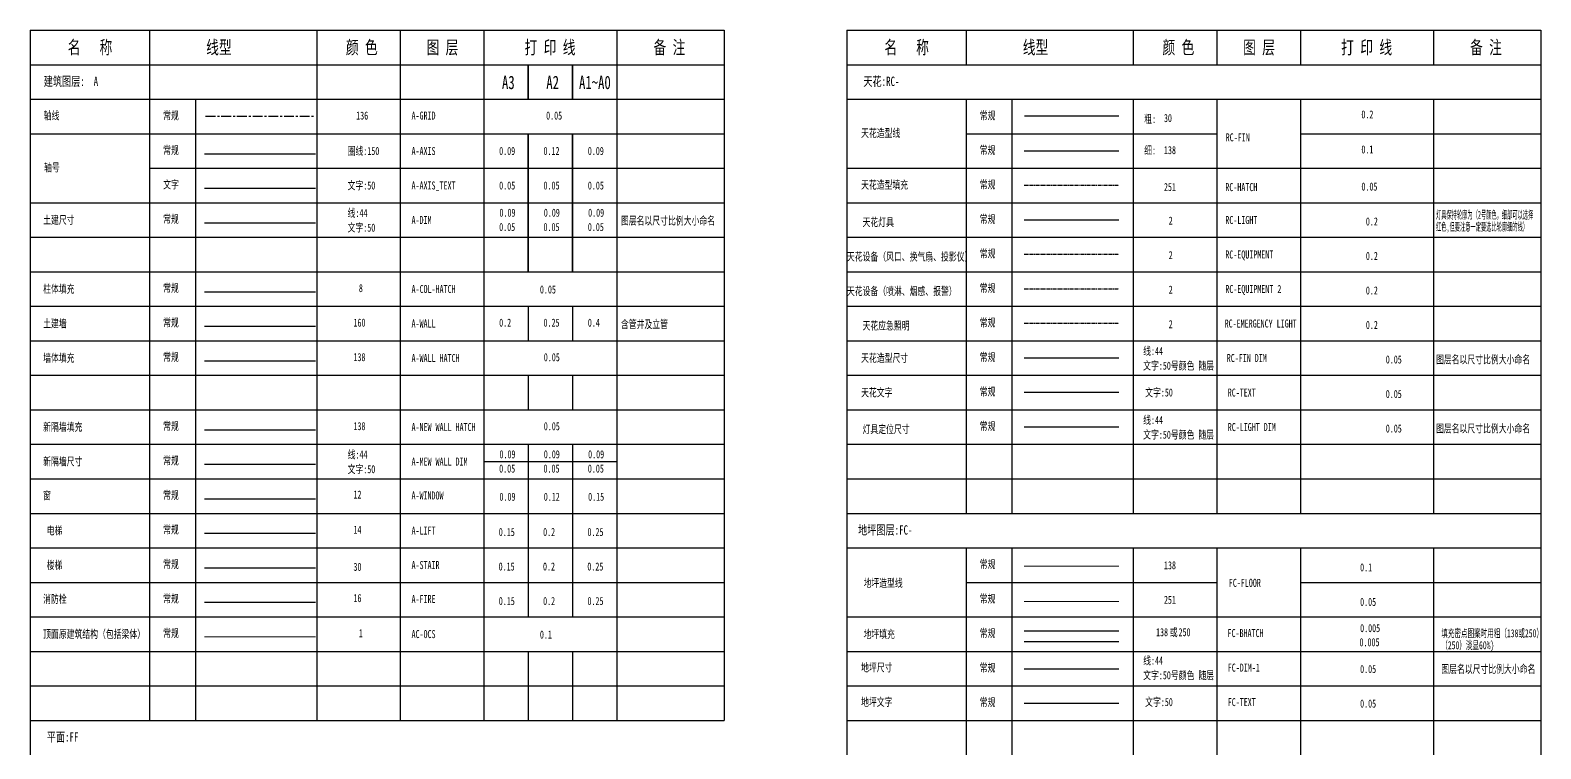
# Model space of a CAD drawing. Header units: millimetres. Extents: x -108685 to 756730, y -311791 to -113.
# Drawn here: x 19211 to 32805, y -101602 to -95137 of the extents above; entities that cross this region are included whole.
import ezdxf

# ---------------------------------------------------------------- set-up
doc = ezdxf.new("R2010")
doc.units = ezdxf.units.MM
doc.linetypes.add('CENTER', pattern=[50.8, 31.75, -6.35, 6.35, -6.35])
doc.linetypes.add('DASH', pattern=[8.89, 6.35, -2.54])
for name, color, linetype in [('A-AXIS--轴号', 150, 'Continuous'), ('A-COL_HATCH--柱体填充', 8, 'Continuous'), ('A-DIM--土建尺寸', 44, 'Continuous'), ('A-FIRE-消防栓', 16, 'Continuous'), ('A-GRID--轴线', 136, 'CENTER'), ('A-LIFT-电梯', 14, 'Continuous'), ('A-MEW WALL DIM-新隔墙尺寸', 44, 'Continuous'), ('A-NEW WALL HATCH-新隔墙填充', 250, 'Continuous'), ('A-STAIR--楼梯', 14, 'Continuous'), ('A-WALL HATCH--墙体填充', 136, 'Continuous'), ('A-WALL-墙体', 160, 'Continuous'), ('A-WINDOW-窗', 12, 'Continuous'), ('FC-BHATCH-地面填充', 138, 'Continuous'), ('FC-DIM-1地面标注', 44, 'Continuous'), ('FC-TEXT-地面文字', 50, 'Continuous'), ('FF-DOOR--门', 60, 'Continuous'), ('FF-TEXT-平面中文字', 50, 'Continuous'), ('RC-EMERGENCY LIGHT-天花应急照明', 2, 'CENTER'), ('RC-EQUIPMENT 2-天花设备（喷淋、烟感、报警）', 2, 'CENTER'), ('RC-EQUIPMENT-天花设备（风口、换气扇、投影仪）', 2, 'CENTER'), ('RC-FIN DIM-天花造型尺寸', 44, 'Continuous'), ('RC-FIN-天花线', 30, 'Continuous'), ('RC-HATCH-天花造型填充', 251, 'CENTER'), ('RC-LTG-天花灯具', 2, 'Continuous'), ('RC-TEXT-天花文字', 50, 'Continuous'), ('SPACE NAME', 50, 'Continuous')]:
    doc.layers.add(name, color=color, linetype=linetype)
for name, color, linetype, lineweight in [('AC-OCS-顶面原建筑结构（梁）', 1, 'DASH', 9), ('FC-FLOOR-地坪线', 138, 'Continuous', 9), ('RC-LIGHT DIM-灯具定位尺寸', 50, 'Continuous', 5)]:
    doc.layers.add(name, color=color, linetype=linetype, lineweight=lineweight)
doc.styles.add('宋体', font='SimSun.ttf', dxfattribs={"width": 0.8})

msp = doc.modelspace()

# ---------------------------------------------------------------- linework, layer by layer
at = {"color": 136}
for p, q in [((19210.8, -95136.6), (25455.8, -95136.6)), ((19210.8, -95136.6), (19210.8, -109730.9)), ((20284.8, -95136.6), (20284.8, -101346.9)), ((21788.9, -95136.6), (21788.9, -101346.9)), ((22540.9, -95136.6), (22540.9, -101346.9)), ((23293, -95136.6), (23293, -101346.9)), ((24489.9, -95136.6), (24489.9, -101346.9)), ((25455.8, -95136.6), (25455.8, -101346.9)), ((26559.6, -95136.6), (32804.6, -95136.6)), ((26559.6, -95136.6), (26559.6, -109730.9)), ((27633.6, -95136.6), (27633.6, -95447.1)), ((29137.7, -95136.6), (29137.7, -95447.1)), ((29889.7, -95136.6), (29889.7, -95447.1)), ((30641.7, -95136.6), (30641.7, -95447.1)), ((31838.7, -95136.6), (31838.7, -95447.1)), ((32804.6, -95136.6), (32804.6, -109730.9)), ((19210.8, -95447.1), (25455.8, -95447.1)), ((23692, -95447.1), (23692, -95757.7)), ((23692, -95757.7), (23692, -95447.1)), ((24091, -95447.1), (24091, -95757.7)), ((24091, -95757.7), (24091, -95447.1)), ((26559.6, -95447.1), (32804.6, -95447.1)), ((19210.8, -95757.7), (25455.8, -95757.7)), ((20696.9, -95757.7), (20696.9, -101346.9)), ((26559.6, -95757.7), (32804.6, -95757.7)), ((27633.6, -95757.7), (27633.6, -99483.8)), ((27633.6, -95757.7), (27633.6, -97310.2)), ((28045.7, -95757.7), (28045.7, -99483.8)), ((29137.7, -95757.7), (29137.7, -99483.8)), ((29889.7, -95757.7), (29889.7, -99483.8)), ((30641.7, -95757.7), (30641.7, -99483.8)), ((30641.7, -95757.7), (30641.7, -97310.2)), ((31838.7, -95757.7), (31838.7, -99483.8)), ((19210.8, -96068.2), (25455.8, -96068.2)), ((23692, -96068.2), (23692, -97310.2)), ((23692, -97310.2), (23692, -96068.2)), ((24091, -96068.2), (24091, -97310.2)), ((24091, -97310.2), (24091, -96068.2)), ((27633.6, -96068.2), (29889.7, -96068.2)), ((30641.7, -96068.2), (32804.6, -96068.2)), ((20284.8, -96378.7), (25455.8, -96378.7)), ((26559.6, -96378.7), (32804.6, -96378.7)), ((19210.8, -96689.2), (25455.8, -96689.2)), ((26559.6, -96689.2), (32804.6, -96689.2)), ((19210.8, -96999.7), (25455.8, -96999.7)), ((26559.6, -96999.7), (32804.6, -96999.7)), ((19210.8, -97310.2), (25455.8, -97310.2)), ((26559.6, -97310.2), (32804.6, -97310.2)), ((19210.8, -97620.8), (25455.8, -97620.8)), ((23692, -97620.8), (23692, -97931.3)), ((24091, -97620.8), (24091, -97931.3)), ((26559.6, -97620.8), (32804.6, -97620.8)), ((19210.8, -97931.3), (25455.8, -97931.3)), ((26559.6, -97931.3), (32804.6, -97931.3)), ((19210.8, -98241.8), (25455.8, -98241.8)), ((23692, -98241.8), (23692, -98552.3)), ((24091, -98241.8), (24091, -98552.3)), ((26559.6, -98241.8), (32804.6, -98241.8)), ((19210.8, -98552.3), (25455.8, -98552.3)), ((26559.6, -98552.3), (32804.6, -98552.3)), ((19210.8, -98862.8), (25455.8, -98862.8)), ((23692, -98862.8), (23692, -100415.4)), ((24091, -98862.8), (24091, -100415.4)), ((26559.6, -98862.8), (32804.6, -98862.8)), ((19210.8, -99173.3), (25455.8, -99173.3)), ((26559.6, -99173.3), (32804.6, -99173.3)), ((19210.8, -99483.8), (25455.8, -99483.8)), ((20284.8, -99483.8), (20284.8, -101346.9)), ((26559.6, -99483.8), (32804.6, -99483.8)), ((19210.8, -99794.4), (25455.8, -99794.4)), ((26559.6, -99794.4), (32804.6, -99794.4)), ((27633.6, -99794.4), (27633.6, -101968)), ((28045.7, -99794.4), (28045.7, -101968)), ((29137.7, -99794.4), (29137.7, -101968)), ((29889.7, -99794.4), (29889.7, -101968)), ((30641.7, -99794.4), (30641.7, -101968)), ((31838.7, -99794.4), (31838.7, -101968)), ((19210.8, -100104.9), (25455.8, -100104.9)), ((27633.6, -100104.9), (29889.7, -100104.9)), ((30641.7, -100104.9), (32804.6, -100104.9)), ((19210.8, -100415.4), (25455.8, -100415.4)), ((26559.6, -100415.4), (32804.6, -100415.4)), ((19210.8, -100725.9), (25455.8, -100725.9)), ((23692, -100725.9), (23692, -101346.9)), ((24091, -100725.9), (24091, -101346.9)), ((26559.6, -100725.9), (32804.6, -100725.9)), ((19210.8, -101036.4), (25455.8, -101036.4)), ((26559.6, -101036.4), (32804.6, -101036.4)), ((19210.8, -101346.9), (25455.8, -101346.9)), ((26559.6, -101346.9), (32804.6, -101346.9))]:
    msp.add_line(p, q, dxfattribs=at)
at = {"layer": 'A-AXIS--轴号', "color": 150, "ltscale": 20}
msp.add_line((20780.6, -96247.7), (21777.3, -96247.7), dxfattribs=at)
at = {"layer": 'A-COL_HATCH--柱体填充'}
msp.add_line((20780.6, -97489.8), (21777.3, -97489.8), dxfattribs=at)
at = {"layer": 'A-DIM--土建尺寸'}
msp.add_line((20780.6, -96868.7), (21777.3, -96868.7), dxfattribs=at)
at = {"layer": 'A-FIRE-消防栓'}
msp.add_line((20780.6, -100284.4), (21777.3, -100284.4), dxfattribs=at)
at = {"layer": 'A-GRID--轴线', "ltscale": 2.777778}
msp.add_line((20789.4, -95910.5), (21771.4, -95910.5), dxfattribs=at)
at = {"layer": 'A-LIFT-电梯'}
msp.add_line((20780.6, -99663.4), (21777.3, -99663.4), dxfattribs=at)
at = {"layer": 'A-MEW WALL DIM-新隔墙尺寸'}
msp.add_line((20780.6, -99042.4), (21777.3, -99042.4), dxfattribs=at)
at = {"layer": 'A-MEW WALL DIM-新隔墙尺寸', "color": 136}
msp.add_line((23293, -99017.5), (24489.9, -99017.5), dxfattribs=at)
at = {"layer": 'A-NEW WALL HATCH-新隔墙填充', "color": 138}
msp.add_line((20780.6, -98731.8), (21777.3, -98731.8), dxfattribs=at)
at = {"layer": 'A-STAIR--楼梯'}
msp.add_line((20780.6, -99973.9), (21777.3, -99973.9), dxfattribs=at)
at = {"layer": 'A-WALL HATCH--墙体填充', "color": 138}
msp.add_line((20780.6, -98110.8), (21777.3, -98110.8), dxfattribs=at)
at = {"layer": 'A-WALL-墙体'}
msp.add_line((20780.6, -97800.3), (21777.3, -97800.3), dxfattribs=at)
at = {"layer": 'A-WINDOW-窗'}
msp.add_line((20780.6, -99352.9), (21777.3, -99352.9), dxfattribs=at)
at = {"layer": 'AC-OCS-顶面原建筑结构（梁）', "color": 1}
msp.add_line((20780.6, -100594.9), (21777.3, -100594.9), dxfattribs=at)
at = {"layer": 'FC-BHATCH-地面填充'}
msp.add_line((28156.8, -100540.9), (29008.3, -100540.9), dxfattribs=at)
at = {"layer": 'FC-BHATCH-地面填充', "color": 250}
msp.add_line((28156.8, -100638.3), (29008.3, -100638.3), dxfattribs=at)
at = {"layer": 'FC-DIM-1地面标注'}
msp.add_line((28156.8, -100881.8), (29008.3, -100881.8), dxfattribs=at)
at = {"layer": 'FC-FLOOR-地坪线'}
msp.add_line((28156.8, -99960.6), (29008.3, -99960.6), dxfattribs=at)
at = {"layer": 'FC-FLOOR-地坪线', "color": 251}
msp.add_line((28156.8, -100277.6), (29008.3, -100277.6), dxfattribs=at)
at = {"layer": 'FC-TEXT-地面文字'}
msp.add_line((28156.8, -101192.4), (29008.3, -101192.4), dxfattribs=at)
at = {"layer": 'RC-EMERGENCY LIGHT-天花应急照明'}
msp.add_line((28156.8, -97773.3), (29008.3, -97773.3), dxfattribs=at)
at = {"layer": 'RC-EQUIPMENT 2-天花设备（喷淋、烟感、报警）'}
msp.add_line((28156.8, -97462.8), (29008.3, -97462.8), dxfattribs=at)
at = {"layer": 'RC-EQUIPMENT-天花设备（风口、换气扇、投影仪）'}
msp.add_line((28156.8, -97152.2), (29008.3, -97152.2), dxfattribs=at)
at = {"layer": 'RC-FIN DIM-天花造型尺寸', "color": 44}
for p, q in [((28156.8, -98083.8), (29008.3, -98083.8)), ((28156.8, -98704.8), (29008.3, -98704.8))]:
    msp.add_line(p, q, dxfattribs=at)
at = {"layer": 'RC-FIN-天花线'}
msp.add_line((28158.3, -95905.6), (29008.3, -95905.6), dxfattribs=at)
at = {"layer": 'RC-FIN-天花线', "color": 138}
msp.add_line((28156.8, -96220.7), (29008.3, -96220.7), dxfattribs=at)
at = {"layer": 'RC-HATCH-天花造型填充', "color": 251}
msp.add_line((28156.8, -96531.2), (29008.3, -96531.2), dxfattribs=at)
at = {"layer": 'RC-LTG-天花灯具'}
msp.add_line((28156.8, -96841.7), (29008.3, -96841.7), dxfattribs=at)
at = {"layer": 'RC-TEXT-天花文字'}
msp.add_line((28156.8, -98394.3), (29008.3, -98394.3), dxfattribs=at)
at = {"layer": 'SPACE NAME'}
msp.add_line((20780.6, -96558.2), (21777.3, -96558.2), dxfattribs=at)

# ---------------------------------------------------------------- texts
at = {"style": '宋体', "width": 0.7}
for s, p in [('建筑图层:  A', (19332.6, -95638.2)), ('天花:RC-', (26708.5, -95638.2)), ('地坪图层:FC-', (26660.8, -99674.9)), ('平面:FF', (19359.7, -101538))]:
    msp.add_text(s, height=84, dxfattribs=at).set_placement(p)
at = {"layer": 'A-AXIS--轴号', "color": 150, "ltscale": 20, "style": '宋体', "width": 0.7}
msp.add_text('常规', height=72, dxfattribs=at).set_placement((20407.2, -96252.6))
at = {"layer": 'A-AXIS--轴号', "style": '宋体', "width": 0.7}
for s, p in [('圈线:150', (22067.3, -96259.1)), ('A-AXIS', (22642.5, -96259.1)), ('0.09', (23431, -96259.1)), ('0.12', (23830, -96259.1)), ('0.09', (24228.9, -96259.1)), ('轴号', (19335.4, -96407.3))]:
    msp.add_text(s, height=72, dxfattribs=at).set_placement(p)
at = {"layer": 'A-AXIS--轴号', "color": 50, "style": '宋体', "width": 0.7}
for s, p in [('文字', (20407.2, -96561.6)), ('文字:50', (22067.3, -96569.7)), ('A-AXIS_TEXT', (22642.5, -96569.7)), ('0.05', (23431, -96569.7)), ('0.05', (23830, -96569.7)), ('0.05', (24228.9, -96569.7))]:
    msp.add_text(s, height=72, dxfattribs=at).set_placement(p)
at = {"layer": 'A-COL_HATCH--柱体填充', "style": '宋体', "width": 0.7}
for s, p in [('柱体填充', (19327.2, -97500.6)), ('常规', (20407.2, -97493.1)), ('8', (22168.5, -97493.1)), ('A-COL-HATCH', (22642.5, -97501.2)), ('0.05', (23797.9, -97505.5))]:
    msp.add_text(s, height=72, dxfattribs=at).set_placement(p)
at = {"layer": 'A-DIM--土建尺寸', "style": '宋体', "width": 0.7}
for s, p in [('线:44', (22067.3, -96817.1)), ('0.09', (23433.5, -96814.7)), ('0.09', (23832.5, -96814.7)), ('0.09', (24231.5, -96814.7)), ('土建尺寸', (19327.2, -96879.6)), ('常规', (20407.2, -96872.1)), ('A-DIM', (22642.5, -96880.2)), ('图层名以尺寸比例大小命名', (24527, -96886.4)), ('0.09', (23433.5, -98988.3)), ('0.09', (23832.5, -98988.3)), ('0.09', (24231.5, -98988.3))]:
    msp.add_text(s, height=72, dxfattribs=at).set_placement(p)
at = {"layer": 'A-DIM--土建尺寸', "color": 50, "style": '宋体', "width": 0.7}
for s, p in [('文字:50', (22067.3, -96949)), ('0.05', (23431, -96943.5)), ('0.05', (23830, -96943.5)), ('0.05', (24228.9, -96943.5))]:
    msp.add_text(s, height=72, dxfattribs=at).set_placement(p)
at = {"layer": 'A-FIRE-消防栓', "color": 16, "style": '宋体', "width": 0.7}
for s, p in [('消防栓', (19327.2, -100290.7)), ('16', (22119.7, -100282.5)), ('A-FIRE', (22642.5, -100290.6))]:
    msp.add_text(s, height=72, dxfattribs=at).set_placement(p)
at = {"layer": 'A-FIRE-消防栓', "style": '宋体', "width": 0.7}
for s, p in [('常规', (20407.2, -100287.8)), ('0.15', (23427.5, -100308.9)), ('0.2', (23826.5, -100308.9)), ('0.25', (24225.5, -100308.9))]:
    msp.add_text(s, height=72, dxfattribs=at).set_placement(p)
at = {"layer": 'A-GRID--轴线', "ltscale": 2.777778, "style": '宋体', "width": 0.7}
for s, p in [('轴线', (19332.6, -95940.5)), ('常规', (20407.2, -95940.5)), ('136', (22144.3, -95940.5)), ('A-GRID', (22642.5, -95940.5)), ('0.05', (23853.5, -95940.5))]:
    msp.add_text(s, height=72, dxfattribs=at).set_placement(p)
at = {"layer": 'A-LIFT-电梯', "style": '宋体', "width": 0.7}
for s, p in [('电梯', (19359.7, -99674.9)), ('常规', (20407.2, -99666.7)), ('14', (22119.7, -99666.7)), ('A-LIFT', (22642.5, -99674.8)), ('0.15', (23427.5, -99687.8)), ('0.2', (23826.5, -99687.8)), ('0.25', (24225.5, -99687.8))]:
    msp.add_text(s, height=72, dxfattribs=at).set_placement(p)
at = {"layer": 'A-MEW WALL DIM-新隔墙尺寸', "style": '宋体', "width": 0.7}
for s, p in [('线:44', (22067.3, -98990.7)), ('新隔墙尺寸', (19327.2, -99053.2)), ('常规', (20407.2, -99045.7)), ('A-MEW WALL DIM', (22642.5, -99053.8))]:
    msp.add_text(s, height=72, dxfattribs=at).set_placement(p)
at = {"layer": 'A-MEW WALL DIM-新隔墙尺寸', "color": 50, "style": '宋体', "width": 0.7}
for s, p in [('文字:50', (22067.3, -99122.6)), ('0.05', (23431, -99117.1)), ('0.05', (23830, -99117.1)), ('0.05', (24228.9, -99117.1))]:
    msp.add_text(s, height=72, dxfattribs=at).set_placement(p)
at = {"layer": 'A-NEW WALL HATCH-新隔墙填充', "color": 138, "style": '宋体', "width": 0.7}
for s, p in [('新隔墙填充', (19327.2, -98742.7)), ('常规', (20407.2, -98735.2)), ('138', (22119.7, -98735.2)), ('A-NEW WALL HATCH', (22642.5, -98743.2)), ('0.05', (23832.5, -98736))]:
    msp.add_text(s, height=72, dxfattribs=at).set_placement(p)
at = {"layer": 'A-STAIR--楼梯', "style": '宋体', "width": 0.7}
for s, p in [('楼梯', (19359.7, -99985.4)), ('常规', (20407.2, -99977.2)), ('A-STAIR', (22642.5, -99985.3)), ('30', (22119.7, -100001.1)), ('0.15', (23426.4, -99998.3)), ('0.2', (23825.4, -99998.3)), ('0.25', (24224.4, -99998.3))]:
    msp.add_text(s, height=72, dxfattribs=at).set_placement(p)
at = {"layer": 'A-WALL HATCH--墙体填充', "color": 138, "style": '宋体', "width": 0.7}
for s, p in [('墙体填充', (19327.2, -98121.6)), ('常规', (20407.2, -98114.1)), ('138', (22119.7, -98114.1)), ('A-WALL HATCH', (22642.5, -98122.2)), ('0.05', (23832.5, -98115))]:
    msp.add_text(s, height=72, dxfattribs=at).set_placement(p)
at = {"layer": 'A-WALL-墙体', "style": '宋体', "width": 0.7}
for s, p in [('土建墙', (19327.2, -97811.1)), ('常规', (20407.2, -97803.6)), ('160', (22119.7, -97803.6)), ('0.2', (23431, -97804.1)), ('0.25', (23830, -97804.1)), ('0.4', (24228.9, -97804.1)), ('含管井及立管', (24527, -97818)), ('A-WALL', (22642.5, -97811.6))]:
    msp.add_text(s, height=72, dxfattribs=at).set_placement(p)
at = {"layer": 'A-WINDOW-窗', "style": '宋体', "width": 0.7}
for s, p in [('窗', (19327.2, -99359.2)), ('常规', (20407.2, -99356.2)), ('12', (22119.7, -99351)), ('A-WINDOW', (22642.5, -99359.1)), ('0.09', (23433.5, -99370.3)), ('0.12', (23832.5, -99370.3)), ('0.15', (24231.5, -99370.3))]:
    msp.add_text(s, height=72, dxfattribs=at).set_placement(p)
at = {"layer": 'AC-OCS-顶面原建筑结构（梁）', "color": 1, "style": '宋体', "width": 0.7}
for s, p in [('顶面原建筑结构（包括梁体）', (19327.2, -100605.8)), ('常规', (20407.2, -100598.3)), ('1', (22168.5, -100598.3)), ('AC-OCS', (22642.5, -100606.4)), ('0.1', (23797.9, -100610.6))]:
    msp.add_text(s, height=72, dxfattribs=at).set_placement(p)
at = {"layer": 'FC-BHATCH-地面填充', "style": '宋体'}
for s, width, p in [('地坪填充', 0.7, (26709.8, -100607)), ('常规', 0.7, (27755.9, -100598.3)), ('138', 0.7, (29342.2, -100589.2)), ('或', 0.7, (29466, -100590.9)), ('FC-BHATCH', 0.7, (29985.7, -100597.4)), ('0.005', 0.7, (31178.6, -100552.3)), ('填充密点图案时用粗（138或250）', 0.585931, (31909, -100598.8)), ('（250）淡显60%%%)', 0.585931, (31909, -100706.4))]:
    msp.add_text(s, height=72, dxfattribs=dict(at, width=width)).set_placement(p)
at = {"layer": 'FC-BHATCH-地面填充', "color": 250, "style": '宋体', "width": 0.7}
for s, p in [('250', (29544.6, -100589.2)), ('0.005', (31173.2, -100679.5))]:
    msp.add_text(s, height=72, dxfattribs=at).set_placement(p)
at = {"layer": 'FC-DIM-1地面标注', "style": '宋体', "width": 0.7}
for s, p in [('地坪尺寸', (26687.9, -100907.3)), ('常规', (27755.9, -100908.8)), ('FC-DIM-1', (29987.5, -100907.9)), ('0.05', (31178.6, -100920.9)), ('图层名以尺寸比例大小命名', (31909, -100920.9))]:
    msp.add_text(s, height=72, dxfattribs=at).set_placement(p)
at = {"layer": 'FC-DIM-1地面标注', "color": 44, "style": '宋体', "width": 0.7}
msp.add_text('线:44', height=72, dxfattribs=at).set_placement((29226.2, -100844.8))
at = {"layer": 'FC-FLOOR-地坪线', "style": '宋体', "width": 0.7}
for s, p in [('常规', (27755.9, -99977.2)), ('138', (29413.5, -99987)), ('0.1', (31178.6, -100006)), ('地坪造型线', (26709.8, -100146.3)), ('FC-FLOOR', (29997.4, -100145.1))]:
    msp.add_text(s, height=72, dxfattribs=at).set_placement(p)
at = {"layer": 'FC-FLOOR-地坪线', "color": 251, "style": '宋体', "width": 0.7}
for s, p in [('常规', (27755.9, -100287.8)), ('251', (29413.5, -100297.6)), ('0.05', (31178.6, -100316.5))]:
    msp.add_text(s, height=72, dxfattribs=at).set_placement(p)
at = {"layer": 'FC-TEXT-地面文字', "style": '宋体', "width": 0.7}
for s, p in [('文字:50号颜色 随层', (29226.2, -100976.8)), ('地坪文字', (26687.9, -101217.8)), ('常规', (27755.9, -101219.3)), ('文字:50', (29244.2, -101217.8)), ('FC-TEXT', (29987.5, -101218.4)), ('0.05', (31178.6, -101231.4))]:
    msp.add_text(s, height=72, dxfattribs=at).set_placement(p)
at = {"layer": 'FF-DOOR--门', "style": '宋体', "width": 0.7}
msp.add_text('常规', height=72, dxfattribs=at).set_placement((27755.9, -95940.5))
at = {"layer": 'FF-TEXT-平面中文字', "style": '宋体', "width": 0.7}
for s, p in [('名   称', (19548.8, -95350.7)), ('线型', (20794.4, -95350.7)), ('颜 色', (22051.7, -95350.7)), ('图 层', (22777.4, -95350.7)), ('打 印 线', (23659.7, -95350.7)), ('备 注', (24819.8, -95350.7)), ('名   称', (26897.6, -95350.7)), ('线型', (28143.2, -95350.7)), ('颜 色', (29400.5, -95350.7)), ('图 层', (30126.1, -95350.7)), ('打 印 线', (31008.5, -95350.7)), ('备 注', (32168.6, -95350.7)), ('A3', (23456.1, -95666.3)), ('A2', (23855.1, -95666.3)), ('A1~A0', (24149.6, -95666.3))]:
    msp.add_text(s, height=120, dxfattribs=at).set_placement(p)
at = {"layer": 'RC-EMERGENCY LIGHT-天花应急照明', "style": '宋体', "width": 0.7}
for s, p in [('常规', (27755.9, -97803.6)), ('RC-EMERGENCY LIGHT', (29959.6, -97811.7)), ('天花应急照明', (26700.9, -97831.3)), ('2', (29456.1, -97817.6)), ('0.2', (31230.5, -97824.7))]:
    msp.add_text(s, height=72, dxfattribs=at).set_placement(p)
at = {"layer": 'RC-EQUIPMENT 2-天花设备（喷淋、烟感、报警）', "style": '宋体', "width": 0.7}
for s, p in [('天花设备（喷淋、烟感、报警）', (26560.2, -97520.8)), ('常规', (27755.9, -97493.1)), ('2', (29456.1, -97507)), ('RC-EQUIPMENT 2', (29965.7, -97501.2)), ('0.2', (31230.5, -97514.2))]:
    msp.add_text(s, height=72, dxfattribs=at).set_placement(p)
at = {"layer": 'RC-EQUIPMENT-天花设备（风口、换气扇、投影仪）', "style": '宋体', "width": 0.7}
for s, p in [('天花设备（风口、换气扇、投影仪）', (26560.2, -97210.3)), ('常规', (27755.9, -97182.6)), ('2', (29456.1, -97196.5)), ('RC-EQUIPMENT', (29965.7, -97190.7)), ('0.2', (31230.5, -97203.7))]:
    msp.add_text(s, height=72, dxfattribs=at).set_placement(p)
at = {"layer": 'RC-FIN DIM-天花造型尺寸', "color": 44, "style": '宋体', "width": 0.7}
for s, p in [('线:44', (29226.2, -98059.2)), ('常规', (27755.9, -98114.1)), ('常规', (27755.9, -98735.2)), ('线:44', (29226.2, -98680.2))]:
    msp.add_text(s, height=72, dxfattribs=at).set_placement(p)
at = {"layer": 'RC-FIN DIM-天花造型尺寸', "style": '宋体', "width": 0.7}
for s, p in [('天花造型尺寸', (26687.9, -98121.6)), ('RC-FIN DIM', (29978.6, -98122.2)), ('0.05', (31409.4, -98135.2)), ('图层名以尺寸比例大小命名', (31861.8, -98135.2))]:
    msp.add_text(s, height=72, dxfattribs=at).set_placement(p)
at = {"layer": 'RC-FIN DIM-天花造型尺寸', "color": 50, "style": '宋体', "width": 0.7}
msp.add_text('文字:50号颜色 随层', height=72, dxfattribs=at).set_placement((29226.2, -98191.1))
at = {"layer": 'RC-FIN-天花线', "style": '宋体', "width": 0.7}
for s, p in [('粗:', (29235.6, -95971.1)), ('30', (29413.5, -95963)), ('0.2', (31190.1, -95930.2)), ('天花造型线', (26687.9, -96097.9)), ('RC-FIN', (29969, -96136.6))]:
    msp.add_text(s, height=72, dxfattribs=at).set_placement(p)
at = {"layer": 'RC-FIN-天花线', "color": 138, "style": '宋体', "width": 0.7}
for s, p in [('常规', (27755.9, -96251)), ('细:', (29235.3, -96253.3)), ('138', (29413.5, -96251.7)), ('0.1', (31190.1, -96245.4))]:
    msp.add_text(s, height=72, dxfattribs=at).set_placement(p)
at = {"layer": 'RC-HATCH-天花造型填充', "color": 251, "style": '宋体', "width": 0.7}
for s, p in [('天花造型填充', (26687.9, -96563.7)), ('常规', (27755.9, -96561.6)), ('251', (29413.5, -96583.6)), ('RC-HATCH', (29965.7, -96584.4)), ('0.05', (31190.1, -96579.4))]:
    msp.add_text(s, height=72, dxfattribs=at).set_placement(p)
at = {"layer": 'RC-LIGHT DIM-灯具定位尺寸', "style": '宋体', "width": 0.7}
for s, p in [('灯具定位尺寸', (26700.9, -98762.9)), ('RC-LIGHT DIM', (29987.5, -98743.3)), ('0.05', (31409.4, -98756.3)), ('图层名以尺寸比例大小命名', (31861.8, -98756.3))]:
    msp.add_text(s, height=72, dxfattribs=at).set_placement(p)
at = {"layer": 'RC-LIGHT DIM-灯具定位尺寸', "color": 50, "style": '宋体', "width": 0.7}
msp.add_text('文字:50号颜色 随层', height=72, dxfattribs=at).set_placement((29226.2, -98812.1))
at = {"layer": 'RC-LTG-天花灯具', "style": '宋体'}
for s, width, p in [('灯具保持轮廓为（2号颜色，细部可以选择', 0.467179, (31861.8, -96833.3)), ('天花灯具', 0.7, (26700.9, -96899.8)), ('常规', 0.7, (27755.9, -96872.1)), ('2', 0.7, (29456.1, -96886)), ('RC-LIGHT', 0.7, (29965.7, -96880.2)), ('0.2', 0.7, (31230.5, -96893.2)), ('红色,但要注意一定要选比轮廓细的线）', 0.467179, (31861.8, -96941.3))]:
    msp.add_text(s, height=72, dxfattribs=dict(at, width=width)).set_placement(p)
at = {"layer": 'RC-TEXT-天花文字', "style": '宋体', "width": 0.7}
for s, p in [('天花文字', (26687.9, -98432.2)), ('常规', (27755.9, -98424.7)), ('文字:50', (29244.2, -98432.2)), ('RC-TEXT', (29987.5, -98432.8)), ('0.05', (31409.4, -98445.8))]:
    msp.add_text(s, height=72, dxfattribs=at).set_placement(p)

doc.saveas('drawing.dxf')
